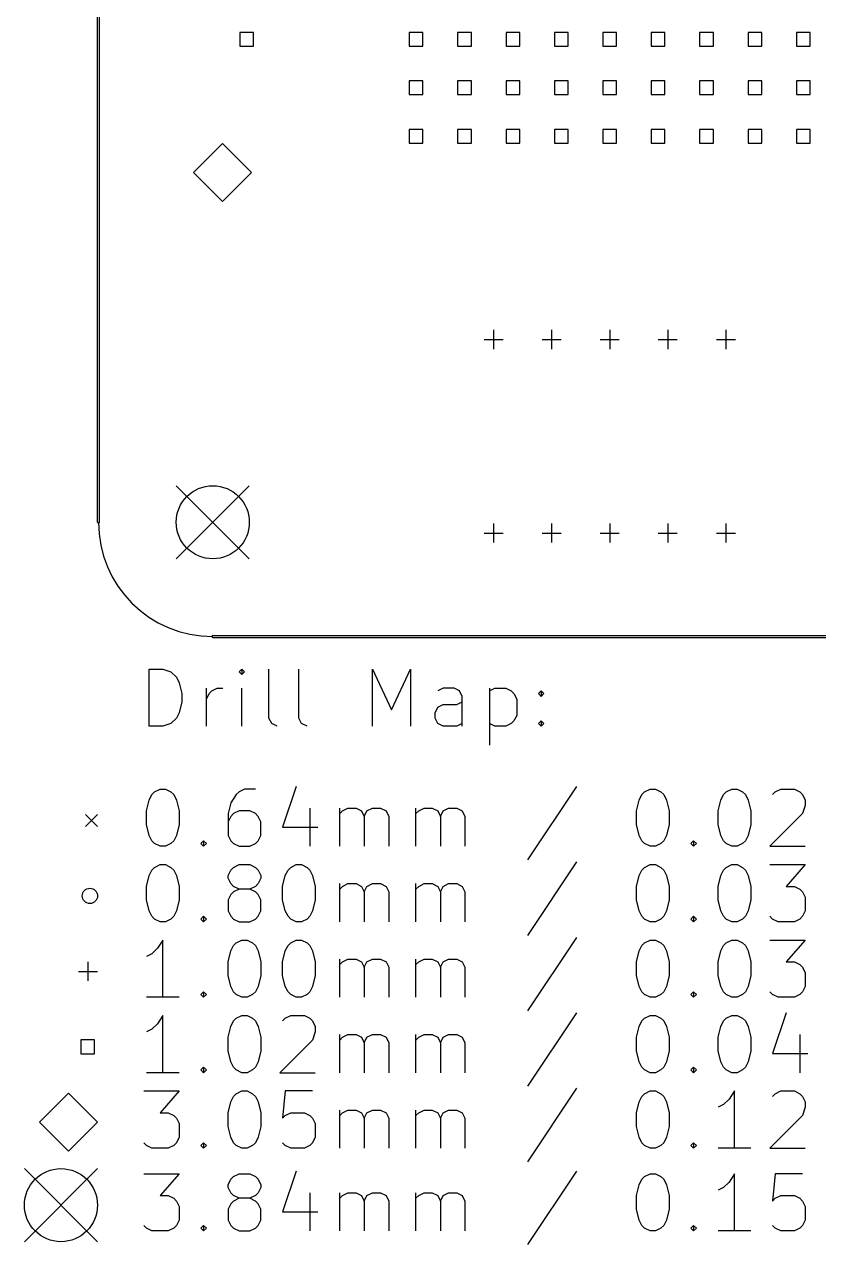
# Model space of a CAD drawing. Extents: x 136 to 217, y -192 to -65.
# Drawn here: x 136.1 to 177.8, y -191.9 to -127.9 of the extents above; entities that cross this region are included whole.
import ezdxf

# ---------------------------------------------------------------- set-up
doc = ezdxf.new("R2010")
doc.units = 0
doc.header["$MEASUREMENT"] = 0
doc.layers.add('BLACK', color=7, linetype='CONTINUOUS')

msp = doc.modelspace()

# ---------------------------------------------------------------- linework, layer by layer
at = {"layer": 'Black'}
for p, q in [((139.95, -154), (139.95, -71)), ((140.05, -154), (140.05, -71)), ((148.139, -128.301), (147.421, -128.301)), ((147.421, -128.301), (147.421, -129.019)), ((148.139, -129.019), (148.139, -128.301)), ((157.029, -128.301), (156.311, -128.301)), ((156.311, -128.301), (156.311, -129.019)), ((157.029, -129.019), (157.029, -128.301)), ((159.569, -128.301), (158.851, -128.301)), ((158.851, -128.301), (158.851, -129.019)), ((159.569, -129.019), (159.569, -128.301)), ((162.109, -128.301), (161.391, -128.301)), ((161.391, -128.301), (161.391, -129.019)), ((162.109, -129.019), (162.109, -128.301)), ((164.649, -128.301), (163.931, -128.301)), ((163.931, -128.301), (163.931, -129.019)), ((164.649, -129.019), (164.649, -128.301)), ((167.189, -128.301), (166.471, -128.301)), ((166.471, -128.301), (166.471, -129.019)), ((167.189, -129.019), (167.189, -128.301)), ((169.729, -128.301), (169.011, -128.301)), ((169.011, -128.301), (169.011, -129.019)), ((169.729, -129.019), (169.729, -128.301)), ((172.269, -128.301), (171.551, -128.301)), ((171.551, -128.301), (171.551, -129.019)), ((172.269, -129.019), (172.269, -128.301)), ((174.809, -128.301), (174.091, -128.301)), ((174.091, -128.301), (174.091, -129.019)), ((174.809, -129.019), (174.809, -128.301)), ((177.349, -128.301), (176.631, -128.301)), ((176.631, -128.301), (176.631, -129.019)), ((177.349, -129.019), (177.349, -128.301)), ((147.421, -129.019), (148.139, -129.019)), ((156.311, -129.019), (157.029, -129.019)), ((158.851, -129.019), (159.569, -129.019)), ((161.391, -129.019), (162.109, -129.019)), ((163.931, -129.019), (164.649, -129.019)), ((166.471, -129.019), (167.189, -129.019)), ((169.011, -129.019), (169.729, -129.019)), ((171.551, -129.019), (172.269, -129.019)), ((174.091, -129.019), (174.809, -129.019)), ((176.631, -129.019), (177.349, -129.019)), ((157.029, -130.841), (156.311, -130.841)), ((156.311, -130.841), (156.311, -131.559)), ((157.029, -131.559), (157.029, -130.841)), ((159.569, -130.841), (158.851, -130.841)), ((158.851, -130.841), (158.851, -131.559)), ((159.569, -131.559), (159.569, -130.841)), ((162.109, -130.841), (161.391, -130.841)), ((161.391, -130.841), (161.391, -131.559)), ((162.109, -131.559), (162.109, -130.841)), ((164.649, -130.841), (163.931, -130.841)), ((163.931, -130.841), (163.931, -131.559)), ((164.649, -131.559), (164.649, -130.841)), ((167.189, -130.841), (166.471, -130.841)), ((166.471, -130.841), (166.471, -131.559)), ((167.189, -131.559), (167.189, -130.841)), ((169.729, -130.841), (169.011, -130.841)), ((169.011, -130.841), (169.011, -131.559)), ((169.729, -131.559), (169.729, -130.841)), ((172.269, -130.841), (171.551, -130.841)), ((171.551, -130.841), (171.551, -131.559)), ((172.269, -131.559), (172.269, -130.841)), ((174.809, -130.841), (174.091, -130.841)), ((174.091, -130.841), (174.091, -131.559)), ((174.809, -131.559), (174.809, -130.841)), ((177.349, -130.841), (176.631, -130.841)), ((176.631, -130.841), (176.631, -131.559)), ((177.349, -131.559), (177.349, -130.841)), ((156.311, -131.559), (157.029, -131.559)), ((158.851, -131.559), (159.569, -131.559)), ((161.391, -131.559), (162.109, -131.559)), ((163.931, -131.559), (164.649, -131.559)), ((166.471, -131.559), (167.189, -131.559)), ((169.011, -131.559), (169.729, -131.559)), ((171.551, -131.559), (172.269, -131.559)), ((174.091, -131.559), (174.809, -131.559)), ((176.631, -131.559), (177.349, -131.559)), ((157.029, -133.381), (156.311, -133.381)), ((156.311, -133.381), (156.311, -134.099)), ((157.029, -134.099), (157.029, -133.381)), ((159.569, -133.381), (158.851, -133.381)), ((158.851, -133.381), (158.851, -134.099)), ((159.569, -134.099), (159.569, -133.381)), ((162.109, -133.381), (161.391, -133.381)), ((161.391, -133.381), (161.391, -134.099)), ((162.109, -134.099), (162.109, -133.381)), ((164.649, -133.381), (163.931, -133.381)), ((163.931, -133.381), (163.931, -134.099)), ((164.649, -134.099), (164.649, -133.381)), ((167.189, -133.381), (166.471, -133.381)), ((166.471, -133.381), (166.471, -134.099)), ((167.189, -134.099), (167.189, -133.381)), ((169.729, -133.381), (169.011, -133.381)), ((169.011, -133.381), (169.011, -134.099)), ((169.729, -134.099), (169.729, -133.381)), ((172.269, -133.381), (171.551, -133.381)), ((171.551, -133.381), (171.551, -134.099)), ((172.269, -134.099), (172.269, -133.381)), ((174.809, -133.381), (174.091, -133.381)), ((174.091, -133.381), (174.091, -134.099)), ((174.809, -134.099), (174.809, -133.381)), ((177.349, -133.381), (176.631, -133.381)), ((176.631, -133.381), (176.631, -134.099)), ((177.349, -134.099), (177.349, -133.381)), ((146.51, -134.121), (144.986, -135.645)), ((148.034, -135.645), (146.51, -134.121)), ((156.311, -134.099), (157.029, -134.099)), ((158.851, -134.099), (159.569, -134.099)), ((161.391, -134.099), (162.109, -134.099)), ((163.931, -134.099), (164.649, -134.099)), ((166.471, -134.099), (167.189, -134.099)), ((169.011, -134.099), (169.729, -134.099)), ((171.551, -134.099), (172.269, -134.099)), ((174.091, -134.099), (174.809, -134.099)), ((176.631, -134.099), (177.349, -134.099)), ((144.986, -135.645), (146.51, -137.169)), ((146.51, -137.169), (148.034, -135.645)), ((160.734, -143.908), (160.734, -144.908)), ((163.782, -143.908), (163.782, -144.908)), ((166.83, -143.908), (166.83, -144.908)), ((169.878, -143.908), (169.878, -144.908)), ((172.926, -143.908), (172.926, -144.908)), ((160.234, -144.408), (161.234, -144.408)), ((163.282, -144.408), (164.282, -144.408)), ((166.33, -144.408), (167.33, -144.408)), ((169.378, -144.408), (170.378, -144.408)), ((172.426, -144.408), (173.426, -144.408)), ((144.082, -152.082), (147.918, -155.918)), ((147.918, -152.082), (144.082, -155.918)), ((160.734, -154.068), (160.734, -155.068)), ((163.782, -154.068), (163.782, -155.068)), ((166.83, -154.068), (166.83, -155.068)), ((169.878, -154.068), (169.878, -155.068)), ((172.926, -154.068), (172.926, -155.068)), ((160.234, -154.568), (161.234, -154.568)), ((163.282, -154.568), (164.282, -154.568)), ((166.33, -154.568), (167.33, -154.568)), ((169.378, -154.568), (170.378, -154.568)), ((172.426, -154.568), (173.426, -154.568)), ((146, -159.95), (211, -159.95)), ((146, -160.05), (211, -160.05)), ((142.664, -164.707), (142.664, -161.707)), ((142.664, -161.707), (143.379, -161.707)), ((143.379, -161.707), (143.807, -161.85)), ((143.807, -161.85), (144.093, -162.136)), ((147.521, -161.707), (147.379, -161.85)), ((147.379, -161.85), (147.521, -161.993)), ((147.664, -161.85), (147.521, -161.707)), ((147.521, -161.707), (147.521, -161.993)), ((147.521, -161.993), (147.664, -161.85)), ((148.95, -164.279), (148.95, -161.707)), ((150.521, -164.279), (150.521, -161.707)), ((154.379, -164.707), (154.379, -161.707)), ((154.379, -161.707), (155.379, -163.85)), ((155.379, -163.85), (156.379, -161.707)), ((156.379, -161.707), (156.379, -164.707)), ((144.093, -162.136), (144.236, -162.421)), ((144.236, -162.421), (144.379, -162.993)), ((144.379, -162.993), (144.379, -163.421)), ((145.664, -164.707), (145.664, -162.707)), ((145.664, -163.279), (145.807, -162.993)), ((145.807, -162.993), (145.95, -162.85)), ((145.95, -162.85), (146.236, -162.707)), ((146.236, -162.707), (146.521, -162.707)), ((147.521, -164.707), (147.521, -162.707)), ((158.093, -162.707), (157.807, -162.85)), ((158.664, -162.707), (158.093, -162.707)), ((158.95, -162.85), (158.664, -162.707)), ((159.093, -163.136), (158.95, -162.85)), ((159.093, -164.707), (159.093, -163.136)), ((160.521, -162.707), (160.521, -165.707)), ((160.521, -162.85), (160.807, -162.707)), ((160.807, -162.707), (161.379, -162.707)), ((161.379, -162.707), (161.664, -162.85)), ((161.664, -162.85), (161.807, -162.993)), ((161.807, -162.993), (161.95, -163.279)), ((161.95, -163.279), (161.95, -164.136)), ((163.093, -162.993), (163.236, -162.85)), ((163.236, -163.136), (163.093, -162.993)), ((163.236, -162.85), (163.379, -162.993)), ((163.236, -162.85), (163.236, -163.136)), ((163.379, -162.993), (163.236, -163.136)), ((144.379, -163.421), (144.236, -163.993)), ((157.664, -163.993), (157.807, -163.707)), ((157.807, -163.707), (158.093, -163.564)), ((158.093, -163.564), (158.807, -163.564)), ((158.807, -163.564), (159.093, -163.421)), ((143.807, -164.564), (143.379, -164.707)), ((144.093, -164.279), (143.807, -164.564)), ((144.236, -163.993), (144.093, -164.279)), ((149.093, -164.564), (148.95, -164.279)), ((149.379, -164.707), (149.093, -164.564)), ((150.664, -164.564), (150.521, -164.279)), ((150.95, -164.707), (150.664, -164.564)), ((157.664, -164.279), (157.664, -163.993)), ((157.807, -164.564), (157.664, -164.279)), ((158.093, -164.707), (157.807, -164.564)), ((159.093, -164.564), (158.807, -164.707)), ((160.807, -164.707), (160.521, -164.564)), ((161.664, -164.564), (161.379, -164.707)), ((161.807, -164.421), (161.664, -164.564)), ((161.95, -164.136), (161.807, -164.421)), ((163.093, -164.564), (163.236, -164.421)), ((163.236, -164.707), (163.093, -164.564)), ((163.236, -164.421), (163.379, -164.564)), ((163.236, -164.421), (163.236, -164.707)), ((163.379, -164.564), (163.236, -164.707)), ((143.379, -164.707), (142.664, -164.707)), ((158.807, -164.707), (158.093, -164.707)), ((161.379, -164.707), (160.807, -164.707)), ((142.664, -168.579), (142.807, -168.293)), ((142.807, -168.293), (142.95, -168.15)), ((142.95, -168.15), (143.236, -168.007)), ((143.236, -168.007), (143.521, -168.007)), ((143.521, -168.007), (143.807, -168.15)), ((143.807, -168.15), (143.95, -168.293)), ((143.95, -168.293), (144.093, -168.579)), ((147.236, -168.293), (146.95, -168.721)), ((147.379, -168.15), (147.236, -168.293)), ((147.664, -168.007), (147.379, -168.15)), ((148.236, -168.007), (147.664, -168.007)), ((150.379, -167.864), (149.664, -170.007)), ((165.093, -167.864), (162.521, -171.721)), ((168.379, -168.579), (168.521, -168.293)), ((168.521, -168.293), (168.664, -168.15)), ((168.664, -168.15), (168.95, -168.007)), ((168.95, -168.007), (169.236, -168.007)), ((169.236, -168.007), (169.521, -168.15)), ((169.521, -168.15), (169.664, -168.293)), ((169.664, -168.293), (169.807, -168.579)), ((172.664, -168.579), (172.807, -168.293)), ((172.807, -168.293), (172.95, -168.15)), ((172.95, -168.15), (173.236, -168.007)), ((173.236, -168.007), (173.521, -168.007)), ((173.521, -168.007), (173.807, -168.15)), ((173.807, -168.15), (173.95, -168.293)), ((173.95, -168.293), (174.093, -168.579)), ((175.379, -168.293), (175.521, -168.15)), ((175.521, -168.15), (175.807, -168.007)), ((175.807, -168.007), (176.521, -168.007)), ((176.521, -168.007), (176.807, -168.15)), ((176.807, -168.15), (176.95, -168.293)), ((176.95, -168.293), (177.093, -168.579)), ((142.521, -169.15), (142.664, -168.579)), ((144.093, -168.579), (144.236, -169.15)), ((146.95, -168.721), (146.807, -169.293)), ((151.093, -169.007), (151.093, -171.007)), ((152.664, -171.007), (152.664, -169.007)), ((152.807, -169.15), (153.093, -169.007)), ((153.093, -169.007), (153.521, -169.007)), ((153.521, -169.007), (153.807, -169.15)), ((154.093, -169.15), (154.379, -169.007)), ((154.379, -169.007), (154.807, -169.007)), ((154.807, -169.007), (155.093, -169.15)), ((156.664, -171.007), (156.664, -169.007)), ((156.807, -169.15), (157.093, -169.007)), ((157.093, -169.007), (157.521, -169.007)), ((157.521, -169.007), (157.807, -169.15)), ((158.093, -169.15), (158.379, -169.007)), ((158.379, -169.007), (158.807, -169.007)), ((158.807, -169.007), (159.093, -169.15)), ((168.236, -169.15), (168.379, -168.579)), ((169.807, -168.579), (169.95, -169.15)), ((172.521, -169.15), (172.664, -168.579)), ((174.093, -168.579), (174.236, -169.15)), ((177.093, -168.864), (176.95, -169.293)), ((177.093, -168.579), (177.093, -168.864)), ((139.315, -169.333), (139.95, -169.968)), ((139.95, -169.333), (139.315, -169.968)), ((142.521, -169.864), (142.521, -169.15)), ((144.236, -169.15), (144.236, -169.864)), ((146.807, -169.293), (146.807, -170.436)), ((146.95, -169.436), (146.807, -169.721)), ((147.093, -169.293), (146.95, -169.436)), ((147.379, -169.15), (147.093, -169.293)), ((147.95, -169.15), (147.379, -169.15)), ((148.236, -169.293), (147.95, -169.15)), ((148.379, -169.436), (148.236, -169.293)), ((148.521, -169.721), (148.379, -169.436)), ((152.664, -169.293), (152.807, -169.15)), ((153.807, -169.15), (153.95, -169.436)), ((153.95, -169.436), (154.093, -169.15)), ((153.95, -169.436), (153.95, -171.007)), ((155.093, -169.15), (155.236, -169.436)), ((155.236, -169.436), (155.236, -171.007)), ((156.664, -169.293), (156.807, -169.15)), ((157.807, -169.15), (157.95, -169.436)), ((157.95, -169.436), (158.093, -169.15)), ((157.95, -169.436), (157.95, -171.007)), ((159.093, -169.15), (159.236, -169.436)), ((159.236, -169.436), (159.236, -171.007)), ((168.236, -169.864), (168.236, -169.15)), ((169.95, -169.15), (169.95, -169.864)), ((172.521, -169.864), (172.521, -169.15)), ((174.236, -169.15), (174.236, -169.864)), ((176.95, -169.293), (175.236, -171.007)), ((142.664, -170.436), (142.521, -169.864)), ((144.236, -169.864), (144.093, -170.436)), ((148.521, -170.436), (148.521, -169.721)), ((149.664, -170.007), (151.521, -170.007)), ((168.379, -170.436), (168.236, -169.864)), ((169.95, -169.864), (169.807, -170.436)), ((172.664, -170.436), (172.521, -169.864)), ((174.236, -169.864), (174.093, -170.436)), ((142.807, -170.721), (142.664, -170.436)), ((142.95, -170.864), (142.807, -170.721)), ((143.236, -171.007), (142.95, -170.864)), ((143.807, -170.864), (143.521, -171.007)), ((143.95, -170.721), (143.807, -170.864)), ((144.093, -170.436), (143.95, -170.721)), ((145.379, -170.864), (145.521, -170.721)), ((145.521, -171.007), (145.379, -170.864)), ((145.521, -170.721), (145.664, -170.864)), ((145.521, -170.721), (145.521, -171.007)), ((145.664, -170.864), (145.521, -171.007)), ((146.807, -170.436), (146.95, -170.721)), ((146.95, -170.721), (147.093, -170.864)), ((147.093, -170.864), (147.379, -171.007)), ((147.95, -171.007), (148.236, -170.864)), ((148.236, -170.864), (148.379, -170.721)), ((148.379, -170.721), (148.521, -170.436)), ((168.521, -170.721), (168.379, -170.436)), ((168.664, -170.864), (168.521, -170.721)), ((168.95, -171.007), (168.664, -170.864)), ((169.521, -170.864), (169.236, -171.007)), ((169.664, -170.721), (169.521, -170.864)), ((169.807, -170.436), (169.664, -170.721)), ((171.093, -170.864), (171.236, -170.721)), ((171.236, -171.007), (171.093, -170.864)), ((171.236, -170.721), (171.379, -170.864)), ((171.236, -170.721), (171.236, -171.007)), ((171.379, -170.864), (171.236, -171.007)), ((172.807, -170.721), (172.664, -170.436)), ((172.95, -170.864), (172.807, -170.721)), ((173.236, -171.007), (172.95, -170.864)), ((173.807, -170.864), (173.521, -171.007)), ((173.95, -170.721), (173.807, -170.864)), ((174.093, -170.436), (173.95, -170.721)), ((143.521, -171.007), (143.236, -171.007)), ((147.379, -171.007), (147.95, -171.007)), ((169.236, -171.007), (168.95, -171.007)), ((173.521, -171.007), (173.236, -171.007)), ((175.236, -171.007), (177.093, -171.007)), ((142.664, -172.539), (142.807, -172.253)), ((142.807, -172.253), (142.95, -172.11)), ((142.95, -172.11), (143.236, -171.967)), ((143.236, -171.967), (143.521, -171.967)), ((143.521, -171.967), (143.807, -172.11)), ((143.807, -172.11), (143.95, -172.253)), ((143.95, -172.253), (144.093, -172.539)), ((146.807, -172.539), (146.95, -172.253)), ((146.95, -172.253), (147.093, -172.11)), ((147.093, -172.11), (147.379, -171.967)), ((147.379, -171.967), (147.95, -171.967)), ((147.95, -171.967), (148.236, -172.11)), ((148.236, -172.11), (148.379, -172.253)), ((148.379, -172.253), (148.521, -172.539)), ((149.807, -172.539), (149.95, -172.253)), ((149.95, -172.253), (150.093, -172.11)), ((150.093, -172.11), (150.379, -171.967)), ((150.379, -171.967), (150.664, -171.967)), ((150.664, -171.967), (150.95, -172.11)), ((150.95, -172.11), (151.093, -172.253)), ((151.093, -172.253), (151.236, -172.539)), ((165.093, -171.824), (162.521, -175.681)), ((168.379, -172.539), (168.521, -172.253)), ((168.521, -172.253), (168.664, -172.11)), ((168.664, -172.11), (168.95, -171.967)), ((168.95, -171.967), (169.236, -171.967)), ((169.236, -171.967), (169.521, -172.11)), ((169.521, -172.11), (169.664, -172.253)), ((169.664, -172.253), (169.807, -172.539)), ((172.664, -172.539), (172.807, -172.253)), ((172.807, -172.253), (172.95, -172.11)), ((172.95, -172.11), (173.236, -171.967)), ((173.236, -171.967), (173.521, -171.967)), ((173.521, -171.967), (173.807, -172.11)), ((173.807, -172.11), (173.95, -172.253)), ((173.95, -172.253), (174.093, -172.539)), ((175.236, -171.967), (177.093, -171.967)), ((177.093, -171.967), (176.093, -173.11)), ((142.521, -173.11), (142.664, -172.539)), ((144.093, -172.539), (144.236, -173.11)), ((146.807, -172.681), (146.807, -172.539)), ((146.95, -172.967), (146.807, -172.681)), ((148.521, -172.681), (148.379, -172.967)), ((148.521, -172.539), (148.521, -172.681)), ((149.664, -173.11), (149.807, -172.539)), ((151.236, -172.539), (151.379, -173.11)), ((168.236, -173.11), (168.379, -172.539)), ((169.807, -172.539), (169.95, -173.11)), ((172.521, -173.11), (172.664, -172.539)), ((174.093, -172.539), (174.236, -173.11)), ((142.521, -173.824), (142.521, -173.11)), ((144.236, -173.11), (144.236, -173.824)), ((147.093, -173.11), (146.95, -172.967)), ((147.093, -173.396), (146.95, -173.539)), ((147.379, -173.253), (147.093, -173.11)), ((147.379, -173.253), (147.093, -173.396)), ((147.95, -173.253), (147.379, -173.253)), ((148.236, -173.11), (147.95, -173.253)), ((148.236, -173.396), (147.95, -173.253)), ((148.379, -172.967), (148.236, -173.11)), ((148.379, -173.539), (148.236, -173.396)), ((149.664, -173.824), (149.664, -173.11)), ((151.379, -173.11), (151.379, -173.824)), ((152.664, -174.967), (152.664, -172.967)), ((152.664, -173.253), (152.807, -173.11)), ((152.807, -173.11), (153.093, -172.967)), ((153.093, -172.967), (153.521, -172.967)), ((153.521, -172.967), (153.807, -173.11)), ((153.807, -173.11), (153.95, -173.396)), ((153.95, -173.396), (154.093, -173.11)), ((153.95, -173.396), (153.95, -174.967)), ((154.093, -173.11), (154.379, -172.967)), ((154.379, -172.967), (154.807, -172.967)), ((154.807, -172.967), (155.093, -173.11)), ((155.093, -173.11), (155.236, -173.396)), ((155.236, -173.396), (155.236, -174.967)), ((156.664, -174.967), (156.664, -172.967)), ((156.664, -173.253), (156.807, -173.11)), ((156.807, -173.11), (157.093, -172.967)), ((157.093, -172.967), (157.521, -172.967)), ((157.521, -172.967), (157.807, -173.11)), ((157.807, -173.11), (157.95, -173.396)), ((157.95, -173.396), (158.093, -173.11)), ((157.95, -173.396), (157.95, -174.967)), ((158.093, -173.11), (158.379, -172.967)), ((158.379, -172.967), (158.807, -172.967)), ((158.807, -172.967), (159.093, -173.11)), ((159.093, -173.11), (159.236, -173.396)), ((159.236, -173.396), (159.236, -174.967)), ((168.236, -173.824), (168.236, -173.11)), ((169.95, -173.11), (169.95, -173.824)), ((172.521, -173.824), (172.521, -173.11)), ((174.236, -173.11), (174.236, -173.824)), ((176.093, -173.11), (176.521, -173.11)), ((176.521, -173.11), (176.807, -173.253)), ((176.807, -173.253), (176.95, -173.396)), ((176.95, -173.396), (177.093, -173.681)), ((142.664, -174.396), (142.521, -173.824)), ((144.236, -173.824), (144.093, -174.396)), ((146.95, -173.539), (146.807, -173.824)), ((146.807, -173.824), (146.807, -174.396)), ((148.521, -173.824), (148.379, -173.539)), ((148.521, -174.396), (148.521, -173.824)), ((149.807, -174.396), (149.664, -173.824)), ((151.379, -173.824), (151.236, -174.396)), ((168.379, -174.396), (168.236, -173.824)), ((169.95, -173.824), (169.807, -174.396)), ((172.664, -174.396), (172.521, -173.824)), ((174.236, -173.824), (174.093, -174.396)), ((177.093, -173.681), (177.093, -174.396)), ((142.807, -174.681), (142.664, -174.396)), ((142.95, -174.824), (142.807, -174.681)), ((143.95, -174.681), (143.807, -174.824)), ((144.093, -174.396), (143.95, -174.681)), ((145.379, -174.824), (145.521, -174.681)), ((145.521, -174.681), (145.664, -174.824)), ((145.521, -174.681), (145.521, -174.967)), ((146.807, -174.396), (146.95, -174.681)), ((146.95, -174.681), (147.093, -174.824)), ((148.236, -174.824), (148.379, -174.681)), ((148.379, -174.681), (148.521, -174.396)), ((149.95, -174.681), (149.807, -174.396)), ((150.093, -174.824), (149.95, -174.681)), ((151.093, -174.681), (150.95, -174.824)), ((151.236, -174.396), (151.093, -174.681)), ((168.521, -174.681), (168.379, -174.396)), ((168.664, -174.824), (168.521, -174.681)), ((169.664, -174.681), (169.521, -174.824)), ((169.807, -174.396), (169.664, -174.681)), ((171.093, -174.824), (171.236, -174.681)), ((171.236, -174.681), (171.379, -174.824)), ((171.236, -174.681), (171.236, -174.967)), ((172.807, -174.681), (172.664, -174.396)), ((172.95, -174.824), (172.807, -174.681)), ((173.95, -174.681), (173.807, -174.824)), ((174.093, -174.396), (173.95, -174.681)), ((175.379, -174.824), (175.236, -174.681)), ((176.95, -174.681), (176.807, -174.824)), ((177.093, -174.396), (176.95, -174.681)), ((143.236, -174.967), (142.95, -174.824)), ((143.521, -174.967), (143.236, -174.967)), ((143.807, -174.824), (143.521, -174.967)), ((145.521, -174.967), (145.379, -174.824)), ((145.664, -174.824), (145.521, -174.967)), ((147.093, -174.824), (147.379, -174.967)), ((147.379, -174.967), (147.95, -174.967)), ((147.95, -174.967), (148.236, -174.824)), ((150.379, -174.967), (150.093, -174.824)), ((150.664, -174.967), (150.379, -174.967)), ((150.95, -174.824), (150.664, -174.967)), ((168.95, -174.967), (168.664, -174.824)), ((169.236, -174.967), (168.95, -174.967)), ((169.521, -174.824), (169.236, -174.967)), ((171.236, -174.967), (171.093, -174.824)), ((171.379, -174.824), (171.236, -174.967)), ((173.236, -174.967), (172.95, -174.824)), ((173.521, -174.967), (173.236, -174.967)), ((173.807, -174.824), (173.521, -174.967)), ((175.664, -174.967), (175.379, -174.824)), ((176.521, -174.967), (175.664, -174.967)), ((176.807, -174.824), (176.521, -174.967)), ((143.379, -175.927), (143.093, -176.356)), ((143.379, -178.927), (143.379, -175.927)), ((147.093, -176.213), (147.236, -176.07)), ((147.236, -176.07), (147.521, -175.927)), ((147.521, -175.927), (147.807, -175.927)), ((147.807, -175.927), (148.093, -176.07)), ((148.093, -176.07), (148.236, -176.213)), ((149.95, -176.213), (150.093, -176.07)), ((150.093, -176.07), (150.379, -175.927)), ((150.379, -175.927), (150.664, -175.927)), ((150.664, -175.927), (150.95, -176.07)), ((150.95, -176.07), (151.093, -176.213)), ((165.093, -175.784), (162.521, -179.641)), ((168.521, -176.213), (168.664, -176.07)), ((168.664, -176.07), (168.95, -175.927)), ((168.95, -175.927), (169.236, -175.927)), ((169.236, -175.927), (169.521, -176.07)), ((169.521, -176.07), (169.664, -176.213)), ((172.807, -176.213), (172.95, -176.07)), ((172.95, -176.07), (173.236, -175.927)), ((173.236, -175.927), (173.521, -175.927)), ((173.521, -175.927), (173.807, -176.07)), ((173.807, -176.07), (173.95, -176.213)), ((175.236, -175.927), (177.093, -175.927)), ((177.093, -175.927), (176.093, -177.07)), ((142.807, -176.641), (142.521, -176.784)), ((143.093, -176.356), (142.807, -176.641)), ((146.807, -177.07), (146.95, -176.499)), ((146.95, -176.499), (147.093, -176.213)), ((148.236, -176.213), (148.379, -176.499)), ((148.379, -176.499), (148.521, -177.07)), ((149.664, -177.07), (149.807, -176.499)), ((149.807, -176.499), (149.95, -176.213)), ((151.093, -176.213), (151.236, -176.499)), ((151.236, -176.499), (151.379, -177.07)), ((168.236, -177.07), (168.379, -176.499)), ((168.379, -176.499), (168.521, -176.213)), ((169.664, -176.213), (169.807, -176.499)), ((169.807, -176.499), (169.95, -177.07)), ((172.521, -177.07), (172.664, -176.499)), ((172.664, -176.499), (172.807, -176.213)), ((173.95, -176.213), (174.093, -176.499)), ((174.093, -176.499), (174.236, -177.07)), ((139.45, -177.07), (139.45, -178.07)), ((146.807, -177.784), (146.807, -177.07)), ((148.521, -177.07), (148.521, -177.784)), ((149.664, -177.784), (149.664, -177.07)), ((151.379, -177.07), (151.379, -177.784)), ((152.664, -178.927), (152.664, -176.927)), ((152.664, -177.213), (152.807, -177.07)), ((152.807, -177.07), (153.093, -176.927)), ((153.093, -176.927), (153.521, -176.927)), ((153.521, -176.927), (153.807, -177.07)), ((153.807, -177.07), (153.95, -177.356)), ((153.95, -177.356), (154.093, -177.07)), ((153.95, -177.356), (153.95, -178.927)), ((154.093, -177.07), (154.379, -176.927)), ((154.379, -176.927), (154.807, -176.927)), ((154.807, -176.927), (155.093, -177.07)), ((155.093, -177.07), (155.236, -177.356)), ((155.236, -177.356), (155.236, -178.927)), ((156.664, -178.927), (156.664, -176.927)), ((156.664, -177.213), (156.807, -177.07)), ((156.807, -177.07), (157.093, -176.927)), ((157.093, -176.927), (157.521, -176.927)), ((157.521, -176.927), (157.807, -177.07)), ((157.807, -177.07), (157.95, -177.356)), ((157.95, -177.356), (158.093, -177.07)), ((157.95, -177.356), (157.95, -178.927)), ((158.093, -177.07), (158.379, -176.927)), ((158.379, -176.927), (158.807, -176.927)), ((158.807, -176.927), (159.093, -177.07)), ((159.093, -177.07), (159.236, -177.356)), ((159.236, -177.356), (159.236, -178.927)), ((168.236, -177.784), (168.236, -177.07)), ((169.95, -177.07), (169.95, -177.784)), ((172.521, -177.784), (172.521, -177.07)), ((174.236, -177.07), (174.236, -177.784)), ((176.093, -177.07), (176.521, -177.07)), ((176.521, -177.07), (176.807, -177.213)), ((176.807, -177.213), (176.95, -177.356)), ((176.95, -177.356), (177.093, -177.641)), ((138.949, -177.57), (139.95, -177.57)), ((146.95, -178.356), (146.807, -177.784)), ((148.521, -177.784), (148.379, -178.356)), ((149.807, -178.356), (149.664, -177.784)), ((151.379, -177.784), (151.236, -178.356)), ((168.379, -178.356), (168.236, -177.784)), ((169.95, -177.784), (169.807, -178.356)), ((172.664, -178.356), (172.521, -177.784)), ((174.236, -177.784), (174.093, -178.356)), ((177.093, -177.641), (177.093, -178.356)), ((145.379, -178.784), (145.521, -178.641)), ((145.521, -178.641), (145.664, -178.784)), ((145.521, -178.641), (145.521, -178.927)), ((147.093, -178.641), (146.95, -178.356)), ((147.236, -178.784), (147.093, -178.641)), ((148.236, -178.641), (148.093, -178.784)), ((148.379, -178.356), (148.236, -178.641)), ((149.95, -178.641), (149.807, -178.356)), ((150.093, -178.784), (149.95, -178.641)), ((151.093, -178.641), (150.95, -178.784)), ((151.236, -178.356), (151.093, -178.641)), ((168.521, -178.641), (168.379, -178.356)), ((168.664, -178.784), (168.521, -178.641)), ((169.664, -178.641), (169.521, -178.784)), ((169.807, -178.356), (169.664, -178.641)), ((171.093, -178.784), (171.236, -178.641)), ((171.236, -178.641), (171.379, -178.784)), ((171.236, -178.641), (171.236, -178.927)), ((172.807, -178.641), (172.664, -178.356)), ((172.95, -178.784), (172.807, -178.641)), ((173.95, -178.641), (173.807, -178.784)), ((174.093, -178.356), (173.95, -178.641)), ((175.379, -178.784), (175.236, -178.641)), ((176.95, -178.641), (176.807, -178.784)), ((177.093, -178.356), (176.95, -178.641)), ((144.236, -178.927), (142.521, -178.927)), ((145.521, -178.927), (145.379, -178.784)), ((145.664, -178.784), (145.521, -178.927)), ((147.521, -178.927), (147.236, -178.784)), ((147.807, -178.927), (147.521, -178.927)), ((148.093, -178.784), (147.807, -178.927)), ((150.379, -178.927), (150.093, -178.784)), ((150.664, -178.927), (150.379, -178.927)), ((150.95, -178.784), (150.664, -178.927)), ((168.95, -178.927), (168.664, -178.784)), ((169.236, -178.927), (168.95, -178.927)), ((169.521, -178.784), (169.236, -178.927)), ((171.236, -178.927), (171.093, -178.784)), ((171.379, -178.784), (171.236, -178.927)), ((173.236, -178.927), (172.95, -178.784)), ((173.521, -178.927), (173.236, -178.927)), ((173.807, -178.784), (173.521, -178.927)), ((175.664, -178.927), (175.379, -178.784)), ((176.521, -178.927), (175.664, -178.927)), ((176.807, -178.784), (176.521, -178.927)), ((143.379, -179.887), (143.093, -180.316)), ((143.379, -182.887), (143.379, -179.887)), ((147.236, -180.03), (147.521, -179.887)), ((147.521, -179.887), (147.807, -179.887)), ((147.807, -179.887), (148.093, -180.03)), ((149.807, -180.03), (150.093, -179.887)), ((150.093, -179.887), (150.807, -179.887)), ((150.807, -179.887), (151.093, -180.03)), ((165.093, -179.744), (162.521, -183.601)), ((168.664, -180.03), (168.95, -179.887)), ((168.95, -179.887), (169.236, -179.887)), ((169.236, -179.887), (169.521, -180.03)), ((172.95, -180.03), (173.236, -179.887)), ((173.236, -179.887), (173.521, -179.887)), ((173.521, -179.887), (173.807, -180.03)), ((176.093, -179.744), (175.379, -181.887)), ((143.093, -180.316), (142.807, -180.601)), ((146.807, -181.03), (146.95, -180.459)), ((146.95, -180.459), (147.093, -180.173)), ((147.093, -180.173), (147.236, -180.03)), ((148.093, -180.03), (148.236, -180.173)), ((148.236, -180.173), (148.379, -180.459)), ((148.379, -180.459), (148.521, -181.03)), ((149.664, -180.173), (149.807, -180.03)), ((151.093, -180.03), (151.236, -180.173)), ((151.236, -180.173), (151.379, -180.459)), ((151.379, -180.459), (151.379, -180.744)), ((168.236, -181.03), (168.379, -180.459)), ((168.379, -180.459), (168.521, -180.173)), ((168.521, -180.173), (168.664, -180.03)), ((169.521, -180.03), (169.664, -180.173)), ((169.664, -180.173), (169.807, -180.459)), ((169.807, -180.459), (169.95, -181.03)), ((172.521, -181.03), (172.664, -180.459)), ((172.664, -180.459), (172.807, -180.173)), ((172.807, -180.173), (172.95, -180.03)), ((173.807, -180.03), (173.95, -180.173)), ((173.95, -180.173), (174.093, -180.459)), ((174.093, -180.459), (174.236, -181.03)), ((139.801, -181.171), (139.083, -181.171)), ((139.083, -181.171), (139.083, -181.889)), ((139.801, -181.889), (139.801, -181.171)), ((142.807, -180.601), (142.521, -180.744)), ((146.807, -181.744), (146.807, -181.03)), ((148.521, -181.03), (148.521, -181.744)), ((151.236, -181.173), (149.521, -182.887)), ((151.379, -180.744), (151.236, -181.173)), ((152.664, -182.887), (152.664, -180.887)), ((152.664, -181.173), (152.807, -181.03)), ((152.807, -181.03), (153.093, -180.887)), ((153.093, -180.887), (153.521, -180.887)), ((153.521, -180.887), (153.807, -181.03)), ((153.807, -181.03), (153.95, -181.316)), ((153.95, -181.316), (154.093, -181.03)), ((154.093, -181.03), (154.379, -180.887)), ((154.379, -180.887), (154.807, -180.887)), ((154.807, -180.887), (155.093, -181.03)), ((155.093, -181.03), (155.236, -181.316)), ((156.664, -182.887), (156.664, -180.887)), ((156.664, -181.173), (156.807, -181.03)), ((156.807, -181.03), (157.093, -180.887)), ((157.093, -180.887), (157.521, -180.887)), ((157.521, -180.887), (157.807, -181.03)), ((157.807, -181.03), (157.95, -181.316)), ((157.95, -181.316), (158.093, -181.03)), ((158.093, -181.03), (158.379, -180.887)), ((158.379, -180.887), (158.807, -180.887)), ((158.807, -180.887), (159.093, -181.03)), ((159.093, -181.03), (159.236, -181.316)), ((168.236, -181.744), (168.236, -181.03)), ((169.95, -181.03), (169.95, -181.744)), ((172.521, -181.744), (172.521, -181.03)), ((174.236, -181.03), (174.236, -181.744)), ((176.807, -180.887), (176.807, -182.887)), ((146.95, -182.316), (146.807, -181.744)), ((148.521, -181.744), (148.379, -182.316)), ((153.95, -181.316), (153.95, -182.887)), ((155.236, -181.316), (155.236, -182.887)), ((157.95, -181.316), (157.95, -182.887)), ((159.236, -181.316), (159.236, -182.887)), ((168.379, -182.316), (168.236, -181.744)), ((169.95, -181.744), (169.807, -182.316)), ((172.664, -182.316), (172.521, -181.744)), ((174.236, -181.744), (174.093, -182.316)), ((139.083, -181.889), (139.801, -181.889)), ((147.093, -182.601), (146.95, -182.316)), ((148.379, -182.316), (148.236, -182.601)), ((168.521, -182.601), (168.379, -182.316)), ((169.807, -182.316), (169.664, -182.601)), ((172.807, -182.601), (172.664, -182.316)), ((174.093, -182.316), (173.95, -182.601)), ((175.379, -181.887), (177.236, -181.887)), ((144.236, -182.887), (142.521, -182.887)), ((145.379, -182.744), (145.521, -182.601)), ((145.521, -182.887), (145.379, -182.744)), ((145.521, -182.601), (145.664, -182.744)), ((145.521, -182.601), (145.521, -182.887)), ((145.664, -182.744), (145.521, -182.887)), ((147.236, -182.744), (147.093, -182.601)), ((147.521, -182.887), (147.236, -182.744)), ((147.807, -182.887), (147.521, -182.887)), ((148.093, -182.744), (147.807, -182.887)), ((148.236, -182.601), (148.093, -182.744)), ((149.521, -182.887), (151.379, -182.887)), ((168.664, -182.744), (168.521, -182.601)), ((168.95, -182.887), (168.664, -182.744)), ((169.236, -182.887), (168.95, -182.887)), ((169.521, -182.744), (169.236, -182.887)), ((169.664, -182.601), (169.521, -182.744)), ((171.093, -182.744), (171.236, -182.601)), ((171.236, -182.887), (171.093, -182.744)), ((171.236, -182.601), (171.379, -182.744)), ((171.236, -182.601), (171.236, -182.887)), ((171.379, -182.744), (171.236, -182.887)), ((172.95, -182.744), (172.807, -182.601)), ((173.236, -182.887), (172.95, -182.744)), ((173.521, -182.887), (173.236, -182.887)), ((173.807, -182.744), (173.521, -182.887)), ((173.95, -182.601), (173.807, -182.744)), ((165.093, -183.704), (162.521, -187.561)), ((138.426, -183.966), (136.902, -185.49)), ((139.95, -185.49), (138.426, -183.966)), ((142.379, -183.847), (144.236, -183.847)), ((144.236, -183.847), (143.236, -184.99)), ((146.807, -184.99), (146.95, -184.419)), ((146.95, -184.419), (147.093, -184.133)), ((147.093, -184.133), (147.236, -183.99)), ((147.236, -183.99), (147.521, -183.847)), ((147.521, -183.847), (147.807, -183.847)), ((147.807, -183.847), (148.093, -183.99)), ((148.093, -183.99), (148.236, -184.133)), ((148.236, -184.133), (148.379, -184.419)), ((148.379, -184.419), (148.521, -184.99)), ((149.807, -183.847), (149.664, -185.276)), ((151.236, -183.847), (149.807, -183.847)), ((168.236, -184.99), (168.379, -184.419)), ((168.379, -184.419), (168.521, -184.133)), ((168.521, -184.133), (168.664, -183.99)), ((168.664, -183.99), (168.95, -183.847)), ((168.95, -183.847), (169.236, -183.847)), ((169.236, -183.847), (169.521, -183.99)), ((169.521, -183.99), (169.664, -184.133)), ((169.664, -184.133), (169.807, -184.419)), ((169.807, -184.419), (169.95, -184.99)), ((173.093, -184.276), (172.807, -184.561)), ((173.379, -183.847), (173.093, -184.276)), ((173.379, -186.847), (173.379, -183.847)), ((175.379, -184.133), (175.521, -183.99)), ((175.521, -183.99), (175.807, -183.847)), ((175.807, -183.847), (176.521, -183.847)), ((176.521, -183.847), (176.807, -183.99)), ((176.807, -183.99), (176.95, -184.133)), ((176.95, -184.133), (177.093, -184.419)), ((177.093, -184.419), (177.093, -184.704)), ((143.236, -184.99), (143.664, -184.99)), ((143.664, -184.99), (143.95, -185.133)), ((146.807, -185.704), (146.807, -184.99)), ((148.521, -184.99), (148.521, -185.704)), ((149.807, -185.133), (150.093, -184.99)), ((150.093, -184.99), (150.807, -184.99)), ((150.807, -184.99), (151.093, -185.133)), ((152.664, -186.847), (152.664, -184.847)), ((152.664, -185.133), (152.807, -184.99)), ((152.807, -184.99), (153.093, -184.847)), ((153.093, -184.847), (153.521, -184.847)), ((153.521, -184.847), (153.807, -184.99)), ((153.807, -184.99), (153.95, -185.276)), ((153.95, -185.276), (154.093, -184.99)), ((154.093, -184.99), (154.379, -184.847)), ((154.379, -184.847), (154.807, -184.847)), ((154.807, -184.847), (155.093, -184.99)), ((155.093, -184.99), (155.236, -185.276)), ((156.664, -186.847), (156.664, -184.847)), ((156.664, -185.133), (156.807, -184.99)), ((156.807, -184.99), (157.093, -184.847)), ((157.093, -184.847), (157.521, -184.847)), ((157.521, -184.847), (157.807, -184.99)), ((157.807, -184.99), (157.95, -185.276)), ((157.95, -185.276), (158.093, -184.99)), ((158.093, -184.99), (158.379, -184.847)), ((158.379, -184.847), (158.807, -184.847)), ((158.807, -184.847), (159.093, -184.99)), ((159.093, -184.99), (159.236, -185.276)), ((168.236, -185.704), (168.236, -184.99)), ((169.95, -184.99), (169.95, -185.704)), ((172.807, -184.561), (172.521, -184.704)), ((177.093, -184.704), (176.95, -185.133)), ((136.902, -185.49), (138.426, -187.014)), ((138.426, -187.014), (139.95, -185.49)), ((143.95, -185.133), (144.093, -185.276)), ((144.093, -185.276), (144.236, -185.561)), ((144.236, -185.561), (144.236, -186.276)), ((146.95, -186.276), (146.807, -185.704)), ((148.521, -185.704), (148.379, -186.276)), ((149.664, -185.276), (149.807, -185.133)), ((151.093, -185.133), (151.236, -185.276)), ((151.236, -185.276), (151.379, -185.561)), ((151.379, -185.561), (151.379, -186.276)), ((153.95, -185.276), (153.95, -186.847)), ((155.236, -185.276), (155.236, -186.847)), ((157.95, -185.276), (157.95, -186.847)), ((159.236, -185.276), (159.236, -186.847)), ((168.379, -186.276), (168.236, -185.704)), ((169.95, -185.704), (169.807, -186.276)), ((176.95, -185.133), (175.236, -186.847)), ((144.236, -186.276), (144.093, -186.561)), ((147.093, -186.561), (146.95, -186.276)), ((148.379, -186.276), (148.236, -186.561)), ((151.379, -186.276), (151.236, -186.561)), ((168.521, -186.561), (168.379, -186.276)), ((169.807, -186.276), (169.664, -186.561)), ((142.521, -186.704), (142.379, -186.561)), ((142.807, -186.847), (142.521, -186.704)), ((143.664, -186.847), (142.807, -186.847)), ((143.95, -186.704), (143.664, -186.847)), ((144.093, -186.561), (143.95, -186.704)), ((145.379, -186.704), (145.521, -186.561)), ((145.521, -186.847), (145.379, -186.704)), ((145.521, -186.561), (145.664, -186.704)), ((145.521, -186.561), (145.521, -186.847)), ((145.664, -186.704), (145.521, -186.847)), ((147.236, -186.704), (147.093, -186.561)), ((147.521, -186.847), (147.236, -186.704)), ((147.807, -186.847), (147.521, -186.847)), ((148.093, -186.704), (147.807, -186.847)), ((148.236, -186.561), (148.093, -186.704)), ((149.807, -186.704), (149.664, -186.561)), ((150.093, -186.847), (149.807, -186.704)), ((150.807, -186.847), (150.093, -186.847)), ((151.093, -186.704), (150.807, -186.847)), ((151.236, -186.561), (151.093, -186.704)), ((168.664, -186.704), (168.521, -186.561)), ((168.95, -186.847), (168.664, -186.704)), ((169.236, -186.847), (168.95, -186.847)), ((169.521, -186.704), (169.236, -186.847)), ((169.664, -186.561), (169.521, -186.704)), ((171.093, -186.704), (171.236, -186.561)), ((171.236, -186.847), (171.093, -186.704)), ((171.236, -186.561), (171.379, -186.704)), ((171.236, -186.561), (171.236, -186.847)), ((171.379, -186.704), (171.236, -186.847)), ((174.236, -186.847), (172.521, -186.847)), ((175.236, -186.847), (177.093, -186.847)), ((136.115, -187.92), (139.95, -191.756)), ((139.95, -187.92), (136.115, -191.756)), ((142.379, -188.195), (144.236, -188.195)), ((144.236, -188.195), (143.236, -189.338)), ((147.093, -188.338), (147.379, -188.195)), ((147.379, -188.195), (147.95, -188.195)), ((147.95, -188.195), (148.236, -188.338)), ((150.379, -188.052), (149.664, -190.195)), ((165.093, -188.052), (162.521, -191.909)), ((168.664, -188.338), (168.95, -188.195)), ((168.95, -188.195), (169.236, -188.195)), ((169.236, -188.195), (169.521, -188.338)), ((173.379, -188.195), (173.093, -188.624)), ((173.379, -191.195), (173.379, -188.195)), ((175.521, -188.195), (175.379, -189.624)), ((176.95, -188.195), (175.521, -188.195)), ((146.807, -188.767), (146.95, -188.481)), ((146.807, -188.909), (146.807, -188.767)), ((146.95, -188.481), (147.093, -188.338)), ((148.236, -188.338), (148.379, -188.481)), ((148.379, -188.481), (148.521, -188.767)), ((148.521, -188.767), (148.521, -188.909)), ((168.236, -189.338), (168.379, -188.767)), ((168.379, -188.767), (168.521, -188.481)), ((168.521, -188.481), (168.664, -188.338)), ((169.521, -188.338), (169.664, -188.481)), ((169.664, -188.481), (169.807, -188.767)), ((169.807, -188.767), (169.95, -189.338)), ((173.093, -188.624), (172.807, -188.909)), ((143.236, -189.338), (143.664, -189.338)), ((143.664, -189.338), (143.95, -189.481)), ((143.95, -189.481), (144.093, -189.624)), ((146.95, -189.195), (146.807, -188.909)), ((147.093, -189.338), (146.95, -189.195)), ((147.379, -189.481), (147.093, -189.338)), ((147.379, -189.481), (147.093, -189.624)), ((147.95, -189.481), (147.379, -189.481)), ((148.236, -189.338), (147.95, -189.481)), ((148.236, -189.624), (147.95, -189.481)), ((148.379, -189.195), (148.236, -189.338)), ((148.521, -188.909), (148.379, -189.195)), ((151.093, -189.195), (151.093, -191.195)), ((152.664, -191.195), (152.664, -189.195)), ((152.664, -189.481), (152.807, -189.338)), ((152.807, -189.338), (153.093, -189.195)), ((153.093, -189.195), (153.521, -189.195)), ((153.521, -189.195), (153.807, -189.338)), ((153.807, -189.338), (153.95, -189.624)), ((153.95, -189.624), (154.093, -189.338)), ((154.093, -189.338), (154.379, -189.195)), ((154.379, -189.195), (154.807, -189.195)), ((154.807, -189.195), (155.093, -189.338)), ((155.093, -189.338), (155.236, -189.624)), ((156.664, -191.195), (156.664, -189.195)), ((156.664, -189.481), (156.807, -189.338)), ((156.807, -189.338), (157.093, -189.195)), ((157.093, -189.195), (157.521, -189.195)), ((157.521, -189.195), (157.807, -189.338)), ((157.807, -189.338), (157.95, -189.624)), ((157.95, -189.624), (158.093, -189.338)), ((158.093, -189.338), (158.379, -189.195)), ((158.379, -189.195), (158.807, -189.195)), ((158.807, -189.195), (159.093, -189.338)), ((159.093, -189.338), (159.236, -189.624)), ((168.236, -190.052), (168.236, -189.338)), ((169.95, -189.338), (169.95, -190.052)), ((172.807, -188.909), (172.521, -189.052)), ((175.379, -189.624), (175.521, -189.481)), ((175.521, -189.481), (175.807, -189.338)), ((175.807, -189.338), (176.521, -189.338)), ((176.521, -189.338), (176.807, -189.481)), ((176.807, -189.481), (176.95, -189.624)), ((144.093, -189.624), (144.236, -189.909)), ((144.236, -189.909), (144.236, -190.624)), ((146.95, -189.767), (146.807, -190.052)), ((146.807, -190.052), (146.807, -190.624)), ((147.093, -189.624), (146.95, -189.767)), ((148.379, -189.767), (148.236, -189.624)), ((148.521, -190.052), (148.379, -189.767)), ((148.521, -190.624), (148.521, -190.052)), ((153.95, -189.624), (153.95, -191.195)), ((155.236, -189.624), (155.236, -191.195)), ((157.95, -189.624), (157.95, -191.195)), ((159.236, -189.624), (159.236, -191.195)), ((168.379, -190.624), (168.236, -190.052)), ((169.95, -190.052), (169.807, -190.624)), ((176.95, -189.624), (177.093, -189.909)), ((177.093, -189.909), (177.093, -190.624)), ((144.236, -190.624), (144.093, -190.909)), ((146.807, -190.624), (146.95, -190.909)), ((148.379, -190.909), (148.521, -190.624)), ((149.664, -190.195), (151.521, -190.195)), ((168.521, -190.909), (168.379, -190.624)), ((169.807, -190.624), (169.664, -190.909)), ((177.093, -190.624), (176.95, -190.909)), ((142.521, -191.052), (142.379, -190.909)), ((142.807, -191.195), (142.521, -191.052)), ((143.664, -191.195), (142.807, -191.195)), ((143.95, -191.052), (143.664, -191.195)), ((144.093, -190.909), (143.95, -191.052)), ((145.379, -191.052), (145.521, -190.909)), ((145.521, -191.195), (145.379, -191.052)), ((145.521, -190.909), (145.664, -191.052)), ((145.521, -190.909), (145.521, -191.195)), ((145.664, -191.052), (145.521, -191.195)), ((146.95, -190.909), (147.093, -191.052)), ((147.093, -191.052), (147.379, -191.195)), ((147.379, -191.195), (147.95, -191.195)), ((147.95, -191.195), (148.236, -191.052)), ((148.236, -191.052), (148.379, -190.909)), ((168.664, -191.052), (168.521, -190.909)), ((168.95, -191.195), (168.664, -191.052)), ((169.236, -191.195), (168.95, -191.195)), ((169.521, -191.052), (169.236, -191.195)), ((169.664, -190.909), (169.521, -191.052)), ((171.093, -191.052), (171.236, -190.909)), ((171.236, -191.195), (171.093, -191.052)), ((171.236, -190.909), (171.379, -191.052)), ((171.236, -190.909), (171.236, -191.195)), ((171.379, -191.052), (171.236, -191.195)), ((174.236, -191.195), (172.521, -191.195)), ((175.521, -191.052), (175.379, -190.909)), ((175.807, -191.195), (175.521, -191.052)), ((176.521, -191.195), (175.807, -191.195)), ((176.807, -191.052), (176.521, -191.195)), ((176.95, -190.909), (176.807, -191.052))]:
    msp.add_line(p, q, dxfattribs=at)
for centre, radius in [((146, -154), 1.9177), ((139.55, -173.61), 0.4), ((138.032, -189.838), 1.9177)]:
    msp.add_circle(centre, radius, dxfattribs=at)
for centre, radius, start, end in [((140, -154), 0.05, 180, 360), ((146, -154), 6, -180, -90), ((146, -160), 0.05, 90, 270)]:
    msp.add_arc(centre, radius, start, end, dxfattribs=at)

doc.saveas('drawing.dxf')
